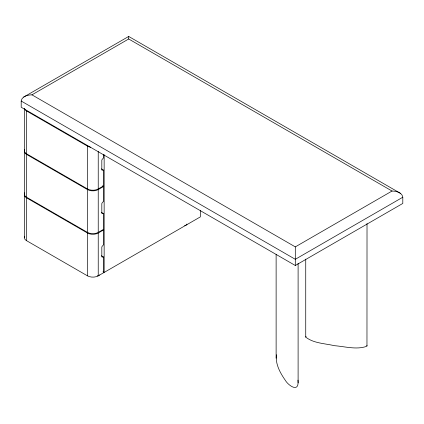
<?xml version="1.0" encoding="UTF-8"?>
<svg xmlns="http://www.w3.org/2000/svg" width="424" height="424" viewBox="0 0 424 424"><rect width="100%" height="100%" fill="white"/><g stroke="black" fill="none" stroke-linecap="round" stroke-linejoin="round"><path stroke-width="0.64" d="M24.348 194.754L24.348 237.578M24.348 151.315L24.348 194.134M24.348 108.518L24.348 150.69M21.2 101.045C21.831 96.206 27.857 94.886 31.948 94.838L128.695 38.981L392.052 191.028C396.143 191.076 402.169 192.401 402.8 197.234L402.8 203.441L295.305 265.504L21.2 107.251L21.2 101.045L295.305 259.297L402.8 197.234M298.104 263.278L298.104 382.893C297.675 392.592 287.737 384.568 285.453 380.514C280.296 373.088 275.16 364.078 276.459 354.729M367.02 223.528L366.967 346.185C356.86 350.076 344.988 346.482 334.409 345.692C324.922 343.44 313.516 343.361 305.736 337.117L306.086 336.359M23.68 97.075L128.695 36.448L400.32 193.27M24.709 149.359A7.6 4.388 0 0 0 26.574 153.795L87.487 188.961A7.6 4.388 0 0 0 98.236 188.961L103.61 185.86L103.61 170.188L101.373 168.895M24.709 149.979A7.6 4.388 0 0 0 26.574 154.416L87.487 189.581A7.6 4.388 0 0 0 98.236 189.581L103.61 186.481L103.61 201.22L102.216 202.831A1.012 0.583 -60 0 0 101.818 203.801L101.818 213.118A1.012 0.583 -60 0 0 102.216 213.632L103.61 213.632L103.61 229.304L98.236 232.405A7.6 4.388 0 0 1 87.487 232.405L26.574 197.239A7.6 4.388 0 0 1 24.709 192.803M24.709 193.423A7.6 4.388 0 0 0 26.574 197.86L87.487 233.025A7.6 4.388 0 0 0 98.236 233.025L103.61 229.925L103.61 244.664L102.216 246.275A1.012 0.583 -60 0 0 101.818 247.245L101.818 256.562A1.012 0.583 -60 0 0 102.216 257.077L103.61 257.077L103.61 272.743L98.236 275.849A7.6 4.388 0 0 1 87.487 275.849L26.574 240.684A7.6 4.388 0 0 1 24.709 236.248M103.016 271.779L104.15 272.436L200.356 216.892L200.356 210.278M31.948 94.838L295.305 246.885L392.052 191.028M103.61 170.188L102.216 170.188A1.012 0.583 -60 0 1 101.818 169.679L101.818 160.357A1.012 0.583 -60 0 1 102.216 159.387L103.61 157.776L103.61 154.575M24.507 108.767A7.6 4.388 0 0 0 26.574 110.971L87.487 146.142A7.6 4.388 0 0 0 90.556 147.218M102.465 185.818L103.61 186.481M101.373 212.339L103.61 213.632M101.373 255.783L103.61 257.077M366.818 345.332L367.02 345.783M297.977 380.148L298.104 382.893M305.736 259.138L305.736 337.117M295.305 246.885L295.305 265.504M276.125 254.458L276.125 358.211M128.695 36.459L128.695 38.981M104.15 154.675L104.15 272.436M98.236 151.41L98.236 188.961M98.236 189.581L98.236 232.405M98.236 233.025L98.236 275.849M87.487 146.142L87.487 188.961M87.487 189.581L87.487 232.405M87.487 233.025L87.487 275.849M26.574 110.971L26.574 153.795M26.574 154.416L26.574 197.239M26.574 197.86L26.574 240.684M186.915 224.042A2.152 1.246 0 0 1 184.615 225.372M99.354 274.922A2.152 1.246 0 0 1 97.25 275.902"/></g></svg>
